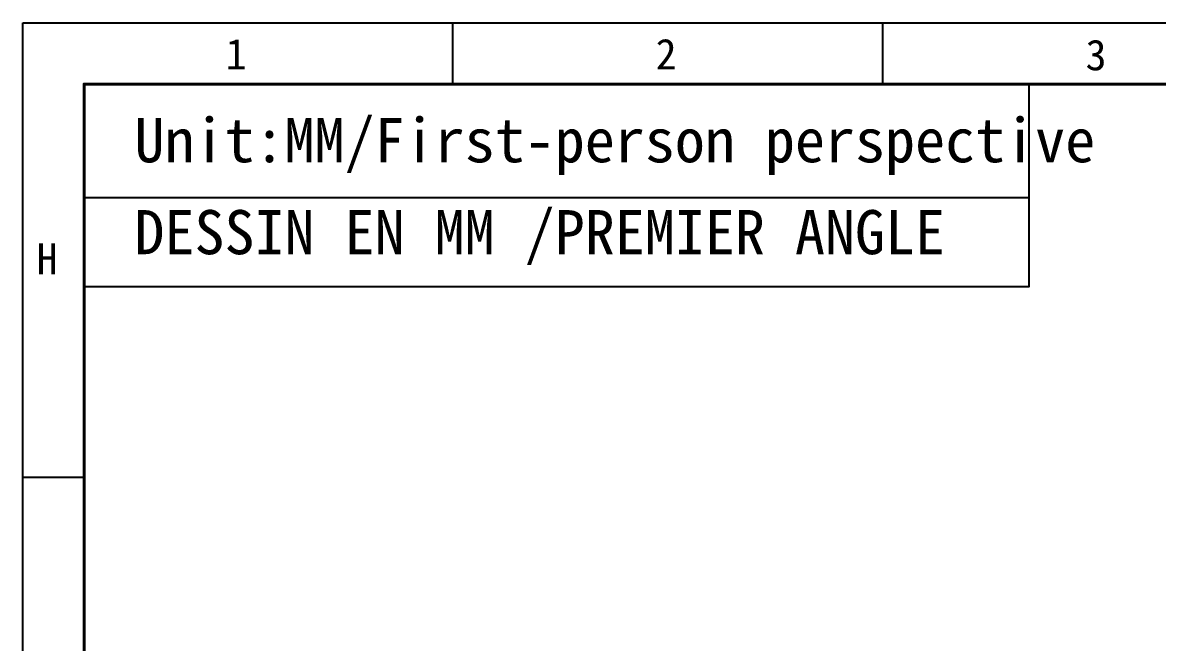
# Model space of a CAD drawing. Extents: x 59521 to 184406, y -1257 to 56672.
# Drawn here: x 59521 to 67870, y 21029 to 25588 of the extents above; entities that cross this region are included whole.
import ezdxf

# ---------------------------------------------------------------- set-up
doc = ezdxf.new("R2010")
doc.units = 0
doc.header["$MEASUREMENT"] = 0
doc.layers.get('0').update_dxf_attribs({"linetype": 'CONTINUOUS'})
doc.layers.add('1575_FORMAT', color=7, linetype='CONTINUOUS')
doc.layers.add('FORM', color=7, linetype='CONTINUOUS')
doc.layers.add('THICK', color=7, linetype='CONTINUOUS', lineweight=0)
doc.styles.add('KEHUA', font='STFANGSO.TTF')
doc.styles.add('TEXTSTYLE_3', font='simfang.ttf')

# ---------------------------------------------------------------- blocks, each defined once
blk = doc.blocks.new('WET5Y56YRFTWEDFWRW536T4TE4RWEFWE')
at = {"layer": 'FORM', "color": 4}
for p, q in [((152919.4, -36495.1), (152919.4, -36823.5)), ((155217.9, -36495.1), (155217.9, -36823.5)), ((150620.8, -38925), (150949.1, -38925))]:
    blk.add_line(p, q, dxfattribs=at)
at = {"layer": 'FORM', "color": 6}
blk.add_lwpolyline([(150620.8, -36495.1), (178203.8, -36495.1), (178203.8, -56000.2), (150620.8, -56000.2)], close=True, dxfattribs=at)
at = {"layer": 'FORM', "color": 8, "lineweight": 40}
blk.add_lwpolyline([(150949.1, -55671.9), (177875.4, -55671.9), (177875.4, -36823.5), (150949.1, -36823.5)], close=True, dxfattribs=at)
at = {"layer": 'FORM', "color": 4, "style": 'KEHUA'}
for s, p in [('1', (151706.2, -36745.2)), ('2', (154004.8, -36745.2)), ('3', (156303.4, -36749.5)), ('H', (150695.6, -37839.8))]:
    blk.add_text(s, height=164.2, dxfattribs=at).set_placement(p)
blk = doc.blocks.new('RY6TUTY546435475R')
at = {"layer": 'THICK', "color": 1, "lineweight": -3}
blk.add_line((826424.4, -666.8), (833273.6, -666.8), dxfattribs=at)
blk.add_lwpolyline([(826424.4, 154.8), (833273.6, 154.8), (833273.6, -1315.6), (826424.4, -1315.6)], close=True, dxfattribs=at)
at = {"layer": '1575_FORMAT', "color": 1, "linetype": 'Continuous', "char_height": 320, "attachment_point": 1, "line_spacing_factor": 0.9, "style": 'TEXTSTYLE_3'}
for s, insert, width in [('Unit:MM/First-person perspective', (826788.9, -92), 8632.996), ('DESSIN EN MM /PREMIER ANGLE', (826788.9, -758.6), 7038.307)]:
    blk.add_mtext(s, dxfattribs=dict(at, insert=insert, width=width))

msp = doc.modelspace()

# ---------------------------------------------------------------- block references
at = {"lineweight": -3, "xscale": 1.37632111327548, "yscale": 1.37632111327427, "zscale": 1.37632111327427}
msp.add_blockref('WET5Y56YRFTWEDFWRW536T4TE4RWEFWE', (-147781.572, 75817.136), dxfattribs=at)
at = {"layer": 'THICK', "lineweight": -3, "xscale": 1.014887216981151, "yscale": 1.014887216984061, "zscale": 1.014887216984061}
msp.add_blockref('RY6TUTY546435475R', (-778754.623, 24979.155), dxfattribs=at)

doc.saveas('drawing.dxf')
